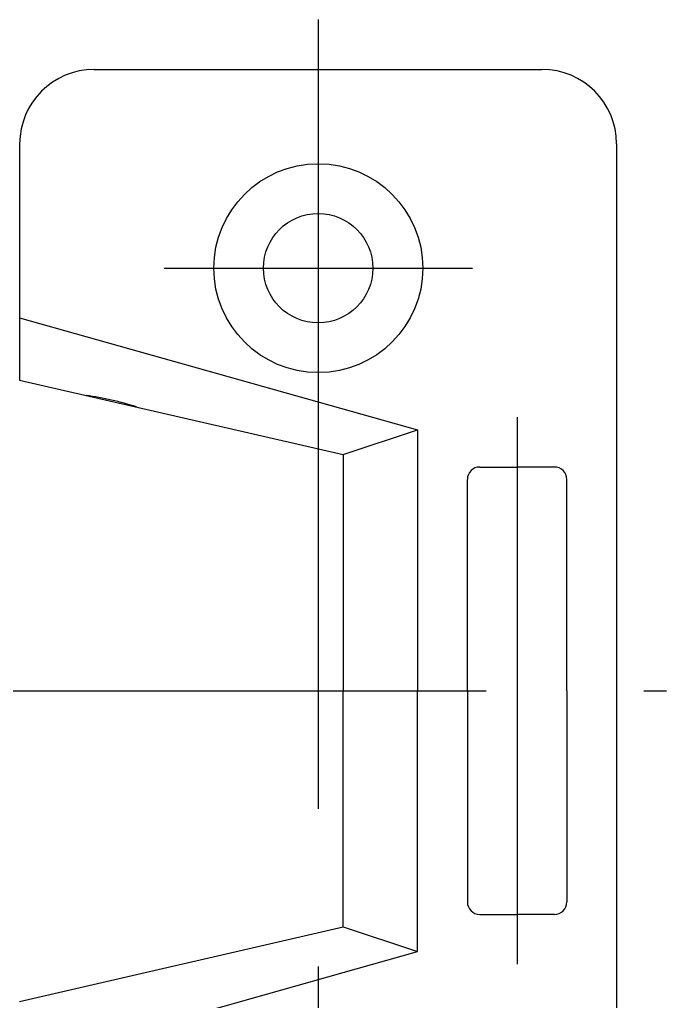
# Model space of a CAD drawing. Extents: x -128 to 60, y -136 to 42.
# Drawn here: x 34.49 to 60.49, y -12.5 to 27 of the extents above; entities that cross this region are included whole.
import ezdxf

# ---------------------------------------------------------------- set-up
doc = ezdxf.new("R2010")
doc.units = 0
doc.linetypes.add('CENTER', pattern=[50.8, 31.75, -6.35, 6.35, -6.35])
doc.layers.get('0').update_dxf_attribs({"linetype": 'CONTINUOUS'})
doc.layers.add('CENTER', color=1, linetype='CONTINUOUS')

msp = doc.modelspace()

# ---------------------------------------------------------------- linework, layer by layer
at = {"color": 7, "linetype": 'CONTINUOUS'}
for p, q in [((37.492, 25), (55.492, 25)), ((34.492, 22), (34.492, 12.5)), ((58.492, 22), (58.492, -22)), ((34.492, 15), (50.492, 10.5)), ((34.492, 12.5), (47.492, 9.5)), ((47.492, 9.5), (50.492, 10.5)), ((50.492, 10.5), (50.492, 0)), ((47.492, 9.5), (47.492, 0)), ((52.992, 9), (54.492, 9)), ((55.992, 9), (54.492, 9)), ((52.492, 0), (52.492, 8.5)), ((56.492, 0), (56.492, 8.5)), ((47.492, -9.5), (47.492, 0)), ((50.492, -10.5), (50.492, 0)), ((52.492, 0), (52.492, -8.5)), ((56.492, 0), (56.492, -8.5)), ((52.992, -9), (54.492, -9)), ((55.992, -9), (54.492, -9)), ((34.492, -12.5), (47.492, -9.5)), ((47.492, -9.5), (50.492, -10.5)), ((34.492, -15), (50.492, -10.5))]:
    msp.add_line(p, q, dxfattribs=at)
for centre, radius in [((46.5, 17), 4.2), ((46.492, 17), 2.2)]:
    msp.add_circle(centre, radius, dxfattribs=at)
for centre, radius, start, end in [((37.492, 22), 3, 90, 180), ((55.492, 22), 3, 0, 90), ((35.492, 0), 12, 72.0436, 81.9672), ((52.992, 8.5), 0.5, 90, 180), ((55.992, 8.5), 0.5, 0, 90), ((52.992, -8.5), 0.5, 180, 270), ((55.992, -8.5), 0.5, 270, 360)]:
    msp.add_arc(centre, radius, start, end, dxfattribs=at)
at = {"layer": 'CENTER', "color": 1, "linetype": 'CENTER'}
for p, q in [((46.5, 27), (46.5, -27)), ((40.3, 17), (52.7, 17)), ((54.492, 11), (54.492, -11)), ((21.492, 0), (60.492, 0))]:
    msp.add_line(p, q, dxfattribs=at)

doc.saveas('drawing.dxf')
